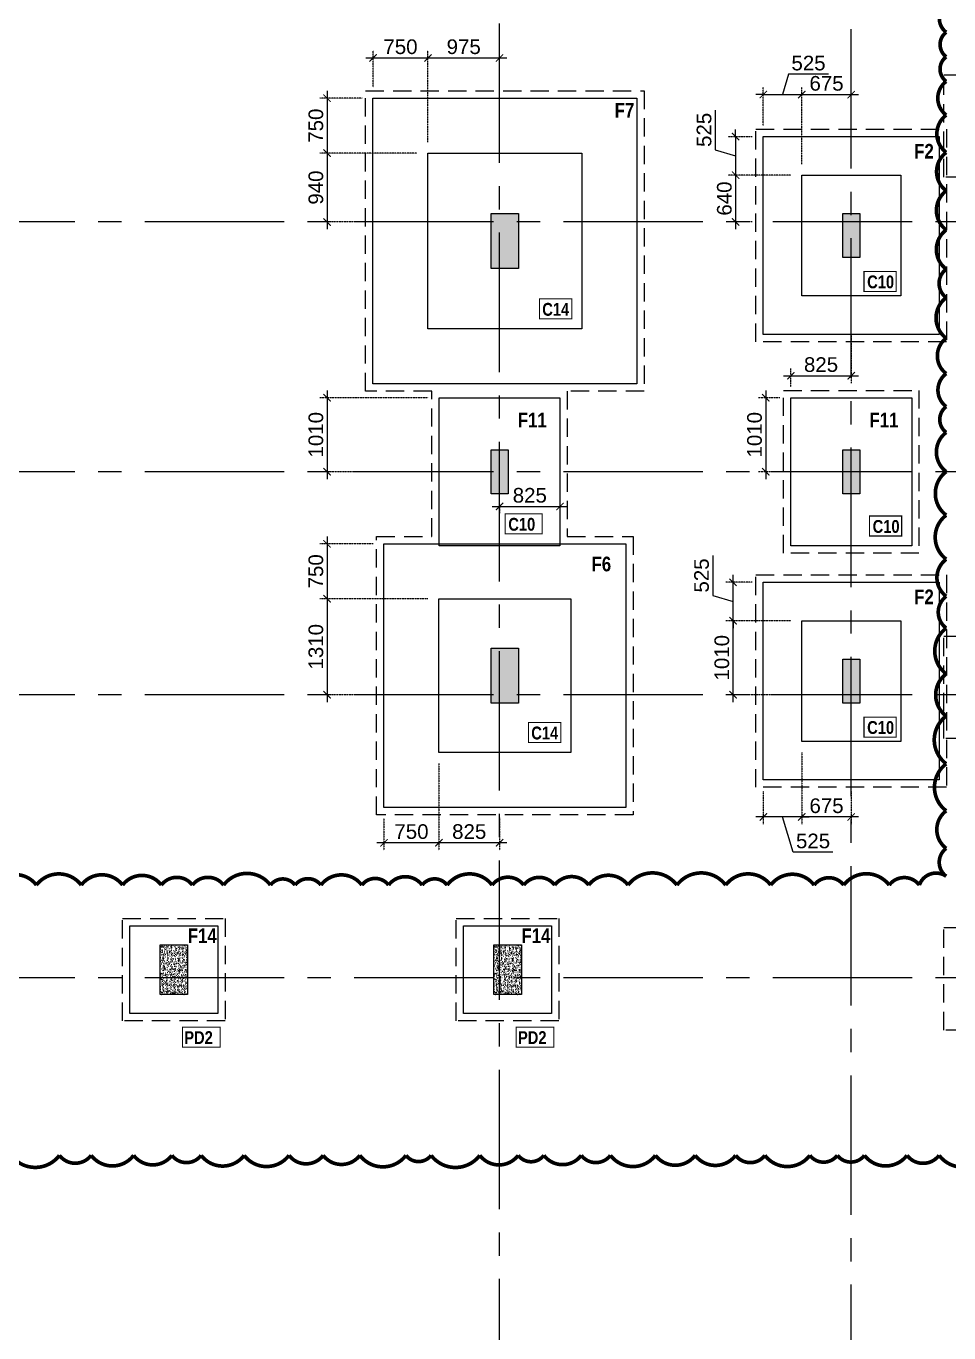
# Model space of a CAD drawing. Header units: millimetres. Extents: x 149548 to 2112824, y -1657616 to -1354760.
# Drawn here: x 1725973 to 1738567, y -1626058 to -1608215 of the extents above; entities that cross this region are included whole.
import ezdxf
from ezdxf.enums import TextEntityAlignment as Align

# ---------------------------------------------------------------- set-up
doc = ezdxf.new("R2010")
doc.units = ezdxf.units.MM
doc.header["$MEASUREMENT"] = 0
doc.header["$PDMODE"] = 98
for name, pattern in [('ACAD_ISO02W100', [15, 12, -3]), ('CENTER2', [28.575, 19.05, -3.175, 3.175, -3.175]), ('HIDDEN', [0.375, 0.25, -0.125])]:
    doc.linetypes.add(name, pattern=pattern)
for name, color, linetype, lineweight in [('CENTER_LINE', 8, 'CENTER2', 25), ('GRID', 252, 'ACAD_ISO02W100', 9), ('s-dm', 171, 'Continuous', 15), ('TXT', 255, 'Continuous', 5)]:
    doc.layers.add(name, color=color, linetype=linetype, lineweight=lineweight)
for name, color, linetype in [('F10', 72, 'Continuous'), ('F11', 220, 'Continuous'), ('F14', 132, 'Continuous'), ('F2', 30, 'Continuous'), ('F6', 140, 'Continuous'), ('F7', 160, 'Continuous'), ('Footing_#_ST', 1, 'Continuous'), ('Hatch', 8, 'Continuous'), ('Pcc_ST', 6, 'Continuous'), ('STR.COLUMN', 1, 'Continuous')]:
    doc.layers.add(name, color=color, linetype=linetype)
doc.styles.add('G2-TEXT', font='ARIALNB.TTF', dxfattribs={"height": 2.5})
doc.styles.add('G3-TEXT', font='ARIALNB.TTF', dxfattribs={"height": 3})
doc.styles.get("Standard").update_dxf_attribs({"font": 'arial.ttf'})
doc.dimstyles.new('Dim 1_100', dxfattribs={"dimscale": 100, "dimtxt": 2, "dimasz": 1, "dimexe": 1, "dimexo": 1.5, "dimgap": 0.5, "dimtad": 1, "dimdec": 0, "dimrnd": 5, "dimzin": 0, "dimdsep": 46, "dimtxsty": 'Standard', "dimblk": 'ARCHTICK', "dimcen": 0, "dimdle": 1, "dimclrd": 256, "dimclre": 256, "dimclrt": 256, "dimadec": 0, "dimazin": 0, "dimtfac": 0.8, "dimtdec": 0, "dimtmove": 1, "dimatfit": 0, "dimfxl": 1.5, "dimtolj": 1, "dimtzin": 0, "dimlwd": -1, "dimlwe": -1, "dimarcsym": 1})

# ---------------------------------------------------------------- blocks, each defined once
blk = doc.blocks.new('FIRST FLOOR COLUMNS')
at = {"layer": 'CENTER_LINE', "ltscale": 100}
for p, q in [((56005, -28128), (56005, 17663)), ((60805, -28206), (60805, 17638)), ((90214, -11790), (-4699, -11790)), ((90214, -15202), (-4737, -15202)), ((90214, -18245), (-4699, -18245)), ((90214, -22110), (-4699, -22110))]:
    blk.add_line(p, q, dxfattribs=at)
blk = doc.blocks.new('Through Column')
at = {"layer": 'STR.COLUMN', "transparency": 33554687}
h = blk.add_hatch(color=256, dxfattribs=at)
h.dxf.hatch_style = 1
h.paths.add_polyline_path([(1978593, -1509294), (1978968, -1509294), (1978968, -1508544), (1978593, -1508544)])
h = blk.add_hatch(color=256, dxfattribs=at)
h.dxf.hatch_style = 1
h.paths.add_polyline_path([(1983393, -1508544), (1983393, -1509144), (1983623, -1509144), (1983623, -1508544)])
h = blk.add_hatch(color=256, dxfattribs=at)
h.dxf.hatch_style = 1
h.paths.add_polyline_path([(1978593, -1511771), (1978593, -1512371), (1978823, -1512371), (1978823, -1511771)])
h = blk.add_hatch(color=256, dxfattribs=at)
h.dxf.hatch_style = 1
h.paths.add_polyline_path([(1983393, -1511771), (1983393, -1512371), (1983623, -1512371), (1983623, -1511771)])
h = blk.add_hatch(color=256, dxfattribs=at)
h.dxf.hatch_style = 1
h.paths.add_polyline_path([(1978593, -1515229), (1978968, -1515229), (1978968, -1514479), (1978593, -1514479)])
h = blk.add_hatch(color=256, dxfattribs=at)
h.dxf.hatch_style = 1
h.paths.add_polyline_path([(1983393, -1514629), (1983393, -1515229), (1983623, -1515229), (1983623, -1514629)])
at = {"layer": 'STR.COLUMN', "color": 5}
for points in [[(1978593, -1508544), (1978968, -1508544), (1978968, -1509294), (1978593, -1509294), (1978593, -1508544)], [(1983393, -1508544), (1983623, -1508544), (1983623, -1509144), (1983393, -1509144), (1983393, -1508544)], [(1978593, -1511771), (1978823, -1511771), (1978823, -1512371), (1978593, -1512371), (1978593, -1511771)], [(1983393, -1511771), (1983623, -1511771), (1983623, -1512371), (1983393, -1512371), (1983393, -1511771)], [(1978593, -1514479), (1978968, -1514479), (1978968, -1515229), (1978593, -1515229), (1978593, -1514479)], [(1983393, -1514629), (1983623, -1514629), (1983623, -1515229), (1983393, -1515229), (1983393, -1514629)]]:
    blk.add_lwpolyline(points, dxfattribs=at)
blk = doc.blocks.new('_ArchTick')
at = {"color": 0, "linetype": 'ByBlock', "const_width": 0.15}
blk.add_lwpolyline([(-0.5, -0.5), (0.5, 0.5)], dxfattribs=at)
blk = doc.blocks.new('*D1392')
at = {"layer": 'Defpoints', "color": 0}
for p in [(1736559, -1609149), (1736034, -1609724), (1736559, -1610249)]:
    blk.add_point(p, dxfattribs=at)
at = {"layer": 's-dm'}
for p, q in [((1736380, -1608872), (1736297, -1609149)), ((1736923, -1608872), (1736380, -1608872)), ((1736034, -1609149), (1735934, -1609149)), ((1736034, -1609149), (1736559, -1609149)), ((1736559, -1609149), (1736659, -1609149))]:
    blk.add_line(p, q, dxfattribs=at)
at = {"layer": 's-dm', "linetype": 'HIDDEN'}
for p, q in [((1736034, -1609574), (1736034, -1609049)), ((1736559, -1610099), (1736559, -1609049))]:
    blk.add_line(p, q, dxfattribs=at)
at = {"layer": 's-dm', "xscale": 100, "yscale": 100, "zscale": 100}
blk.add_blockref('_ArchTick', (1736034, -1609149), dxfattribs=at)
at = {"layer": 's-dm', "xscale": 100, "yscale": 100, "zscale": 100, "rotation": 180}
blk.add_blockref('_ArchTick', (1736559, -1609149), dxfattribs=at)
at = {"layer": 's-dm', "insert": (1736651, -1608720), "char_height": 200, "attachment_point": 5}
blk.add_mtext('\\A1;525', dxfattribs=at)
blk = doc.blocks.new('*D1393')
at = {"layer": 'Defpoints', "color": 0}
for p in [(1737234, -1609149), (1737234, -1609724), (1736559, -1610249)]:
    blk.add_point(p, dxfattribs=at)
at = {"layer": 's-dm', "linetype": 'HIDDEN'}
for p, q in [((1736559, -1610099), (1736559, -1609049)), ((1737234, -1609574), (1737234, -1609049))]:
    blk.add_line(p, q, dxfattribs=at)
at = {"layer": 's-dm'}
blk.add_line((1736459, -1609149), (1737334, -1609149), dxfattribs=at)
at = {"layer": 's-dm', "xscale": 100, "yscale": 100, "zscale": 100, "rotation": 180}
blk.add_blockref('_ArchTick', (1736559, -1609149), dxfattribs=at)
at = {"layer": 's-dm', "xscale": 100, "yscale": 100, "zscale": 100}
blk.add_blockref('_ArchTick', (1737234, -1609149), dxfattribs=at)
at = {"layer": 's-dm', "insert": (1736897, -1608997), "char_height": 200, "attachment_point": 5}
blk.add_mtext('\\A1;675', dxfattribs=at)
blk = doc.blocks.new('*D1394')
at = {"layer": 'Defpoints', "color": 0}
for p in [(1736034, -1609724), (1735656, -1610249), (1736559, -1610249)]:
    blk.add_point(p, dxfattribs=at)
at = {"layer": 's-dm'}
for p, q in [((1735378, -1609360), (1735378, -1609903)), ((1735656, -1609724), (1735656, -1609624)), ((1735656, -1609724), (1735656, -1610249)), ((1735378, -1609903), (1735656, -1609986)), ((1735656, -1610249), (1735656, -1610349))]:
    blk.add_line(p, q, dxfattribs=at)
at = {"layer": 's-dm', "linetype": 'HIDDEN'}
for p, q in [((1735884, -1609724), (1735556, -1609724)), ((1736409, -1610249), (1735556, -1610249))]:
    blk.add_line(p, q, dxfattribs=at)
at = {"layer": 's-dm', "xscale": 100, "yscale": 100, "zscale": 100}
for p, rotation in [((1735656, -1609724), 270), ((1735656, -1610249), 90)]:
    blk.add_blockref('_ArchTick', p, dxfattribs=dict(at, rotation=rotation))
at = {"layer": 's-dm', "insert": (1735226, -1609631), "char_height": 200, "attachment_point": 5, "rotation": 90}
blk.add_mtext('\\A1;525', dxfattribs=at)
blk = doc.blocks.new('*D1395')
at = {"layer": 'Defpoints', "color": 0}
for p in [(1736559, -1610249), (1735656, -1610889), (1736034, -1610889)]:
    blk.add_point(p, dxfattribs=at)
at = {"layer": 's-dm'}
blk.add_line((1735656, -1610149), (1735656, -1610989), dxfattribs=at)
at = {"layer": 's-dm', "linetype": 'HIDDEN'}
for p, q in [((1736409, -1610249), (1735556, -1610249)), ((1735884, -1610889), (1735556, -1610889))]:
    blk.add_line(p, q, dxfattribs=at)
at = {"layer": 's-dm', "xscale": 100, "yscale": 100, "zscale": 100}
for p, rotation in [((1735656, -1610249), 90), ((1735656, -1610889), 270)]:
    blk.add_blockref('_ArchTick', p, dxfattribs=dict(at, rotation=rotation))
at = {"layer": 's-dm', "insert": (1735503, -1610569), "char_height": 200, "attachment_point": 5, "rotation": 90}
blk.add_mtext('\\A1;640', dxfattribs=at)
blk = doc.blocks.new('*D1396')
at = {"layer": 'Defpoints', "color": 0}
for p in [(1737234, -1612280), (1737234, -1612989), (1736409, -1613288)]:
    blk.add_point(p, dxfattribs=at)
at = {"layer": 's-dm', "linetype": 'HIDDEN'}
for p, q in [((1737234, -1612430), (1737234, -1613089)), ((1736409, -1613138), (1736409, -1612889))]:
    blk.add_line(p, q, dxfattribs=at)
at = {"layer": 's-dm'}
blk.add_line((1736309, -1612989), (1737334, -1612989), dxfattribs=at)
at = {"layer": 's-dm', "xscale": 100, "yscale": 100, "zscale": 100, "rotation": 180}
blk.add_blockref('_ArchTick', (1736409, -1612989), dxfattribs=at)
at = {"layer": 's-dm', "xscale": 100, "yscale": 100, "zscale": 100}
blk.add_blockref('_ArchTick', (1737234, -1612989), dxfattribs=at)
at = {"layer": 's-dm', "insert": (1736822, -1612837), "char_height": 200, "attachment_point": 5}
blk.add_mtext('\\A1;825', dxfattribs=at)
blk = doc.blocks.new('*D1397')
at = {"layer": 'Defpoints', "color": 0}
for p in [(1736409, -1613288), (1736067, -1614300), (1736409, -1614300)]:
    blk.add_point(p, dxfattribs=at)
at = {"layer": 's-dm'}
blk.add_line((1736067, -1613188), (1736067, -1614400), dxfattribs=at)
at = {"layer": 's-dm', "linetype": 'HIDDEN'}
for p, q in [((1736259, -1613288), (1735967, -1613288)), ((1736259, -1614300), (1735967, -1614300))]:
    blk.add_line(p, q, dxfattribs=at)
at = {"layer": 's-dm', "xscale": 100, "yscale": 100, "zscale": 100}
for p, rotation in [((1736067, -1613288), 90), ((1736067, -1614300), 270)]:
    blk.add_blockref('_ArchTick', p, dxfattribs=dict(at, rotation=rotation))
at = {"layer": 's-dm', "insert": (1735915, -1613794), "char_height": 200, "attachment_point": 5, "rotation": 90}
blk.add_mtext('\\A1;1010', dxfattribs=at)
blk = doc.blocks.new('*D1399')
at = {"layer": 'Defpoints', "color": 0}
for p in [(1732434, -1614600), (1733259, -1614600), (1733259, -1614774)]:
    blk.add_point(p, dxfattribs=at)
at = {"layer": 's-dm'}
blk.add_line((1732334, -1614774), (1733359, -1614774), dxfattribs=at)
at = {"layer": 's-dm', "linetype": 'HIDDEN'}
for p, q in [((1732434, -1614750), (1732434, -1614874)), ((1733259, -1614750), (1733259, -1614874))]:
    blk.add_line(p, q, dxfattribs=at)
at = {"layer": 's-dm', "xscale": 100, "yscale": 100, "zscale": 100, "rotation": 180}
blk.add_blockref('_ArchTick', (1732434, -1614774), dxfattribs=at)
at = {"layer": 's-dm', "xscale": 100, "yscale": 100, "zscale": 100}
blk.add_blockref('_ArchTick', (1733259, -1614774), dxfattribs=at)
at = {"layer": 's-dm', "insert": (1732847, -1614622), "char_height": 200, "attachment_point": 5}
blk.add_mtext('\\A1;825', dxfattribs=at)
blk = doc.blocks.new('*D1400')
at = {"layer": 'Defpoints', "color": 0}
for p in [(1730707, -1609199), (1730080, -1609949), (1731457, -1609949)]:
    blk.add_point(p, dxfattribs=at)
at = {"layer": 's-dm'}
blk.add_line((1730080, -1609099), (1730080, -1610049), dxfattribs=at)
at = {"layer": 's-dm', "linetype": 'HIDDEN'}
for p, q in [((1730557, -1609199), (1729980, -1609199)), ((1731307, -1609949), (1729980, -1609949))]:
    blk.add_line(p, q, dxfattribs=at)
at = {"layer": 's-dm', "xscale": 100, "yscale": 100, "zscale": 100}
for p, rotation in [((1730080, -1609199), 90), ((1730080, -1609949), 270)]:
    blk.add_blockref('_ArchTick', p, dxfattribs=dict(at, rotation=rotation))
at = {"layer": 's-dm', "insert": (1729928, -1609574), "char_height": 200, "attachment_point": 5, "rotation": 90}
blk.add_mtext('\\A1;750', dxfattribs=at)
blk = doc.blocks.new('*D1401')
at = {"layer": 'Defpoints', "color": 0}
for p in [(1731457, -1609949), (1730080, -1610889), (1730707, -1610889)]:
    blk.add_point(p, dxfattribs=at)
at = {"layer": 's-dm', "linetype": 'HIDDEN'}
for p, q in [((1731307, -1609949), (1729980, -1609949)), ((1730557, -1610889), (1729980, -1610889))]:
    blk.add_line(p, q, dxfattribs=at)
at = {"layer": 's-dm'}
blk.add_line((1730080, -1609849), (1730080, -1610989), dxfattribs=at)
at = {"layer": 's-dm', "xscale": 100, "yscale": 100, "zscale": 100}
for p, rotation in [((1730080, -1609949), 90), ((1730080, -1610889), 270)]:
    blk.add_blockref('_ArchTick', p, dxfattribs=dict(at, rotation=rotation))
at = {"layer": 's-dm', "insert": (1729928, -1610419), "char_height": 200, "attachment_point": 5, "rotation": 90}
blk.add_mtext('\\A1;940', dxfattribs=at)
blk = doc.blocks.new('*D1403')
at = {"layer": 'Defpoints', "color": 0}
for p in [(1731609, -1613288), (1730080, -1614300), (1731609, -1614300)]:
    blk.add_point(p, dxfattribs=at)
at = {"layer": 's-dm'}
blk.add_line((1730080, -1613188), (1730080, -1614400), dxfattribs=at)
at = {"layer": 's-dm', "linetype": 'HIDDEN'}
for p, q in [((1731459, -1613288), (1729980, -1613288)), ((1731459, -1614300), (1729980, -1614300))]:
    blk.add_line(p, q, dxfattribs=at)
at = {"layer": 's-dm', "xscale": 100, "yscale": 100, "zscale": 100}
for p, rotation in [((1730080, -1613288), 90), ((1730080, -1614300), 270)]:
    blk.add_blockref('_ArchTick', p, dxfattribs=dict(at, rotation=rotation))
at = {"layer": 's-dm', "insert": (1729928, -1613794), "char_height": 200, "attachment_point": 5, "rotation": 90}
blk.add_mtext('\\A1;1010', dxfattribs=at)
blk = doc.blocks.new('*D1405')
at = {"layer": 'Defpoints', "color": 0}
for p in [(1730857, -1615284), (1730080, -1616034), (1731607, -1616034)]:
    blk.add_point(p, dxfattribs=at)
at = {"layer": 's-dm', "linetype": 'HIDDEN'}
for p, q in [((1730707, -1615284), (1729980, -1615284)), ((1731457, -1616034), (1729980, -1616034))]:
    blk.add_line(p, q, dxfattribs=at)
at = {"layer": 's-dm'}
blk.add_line((1730080, -1615184), (1730080, -1616134), dxfattribs=at)
at = {"layer": 's-dm', "xscale": 100, "yscale": 100, "zscale": 100}
for p, rotation in [((1730080, -1615284), 90), ((1730080, -1616034), 270)]:
    blk.add_blockref('_ArchTick', p, dxfattribs=dict(at, rotation=rotation))
at = {"layer": 's-dm', "insert": (1729928, -1615659), "char_height": 200, "attachment_point": 5, "rotation": 90}
blk.add_mtext('\\A1;750', dxfattribs=at)
blk = doc.blocks.new('*D1406')
at = {"layer": 'Defpoints', "color": 0}
for p in [(1731607, -1616034), (1730080, -1617344), (1730857, -1617344)]:
    blk.add_point(p, dxfattribs=at)
at = {"layer": 's-dm', "linetype": 'HIDDEN'}
for p, q in [((1731457, -1616034), (1729980, -1616034)), ((1730707, -1617344), (1729980, -1617344))]:
    blk.add_line(p, q, dxfattribs=at)
at = {"layer": 's-dm'}
blk.add_line((1730080, -1615934), (1730080, -1617444), dxfattribs=at)
at = {"layer": 's-dm', "xscale": 100, "yscale": 100, "zscale": 100}
for p, rotation in [((1730080, -1616034), 90), ((1730080, -1617344), 270)]:
    blk.add_blockref('_ArchTick', p, dxfattribs=dict(at, rotation=rotation))
at = {"layer": 's-dm', "insert": (1729928, -1616689), "char_height": 200, "attachment_point": 5, "rotation": 90}
blk.add_mtext('\\A1;1310', dxfattribs=at)
blk = doc.blocks.new('*D1407')
at = {"layer": 'Defpoints', "color": 0}
for p in [(1731457, -1608649), (1730707, -1609199), (1731457, -1609949)]:
    blk.add_point(p, dxfattribs=at)
at = {"layer": 's-dm', "linetype": 'HIDDEN'}
for p, q in [((1730707, -1609049), (1730707, -1608549)), ((1731457, -1609799), (1731457, -1608549))]:
    blk.add_line(p, q, dxfattribs=at)
at = {"layer": 's-dm'}
blk.add_line((1730607, -1608649), (1731557, -1608649), dxfattribs=at)
at = {"layer": 's-dm', "xscale": 100, "yscale": 100, "zscale": 100, "rotation": 180}
blk.add_blockref('_ArchTick', (1730707, -1608649), dxfattribs=at)
at = {"layer": 's-dm', "xscale": 100, "yscale": 100, "zscale": 100}
blk.add_blockref('_ArchTick', (1731457, -1608649), dxfattribs=at)
at = {"layer": 's-dm', "insert": (1731082, -1608497), "char_height": 200, "attachment_point": 5}
blk.add_mtext('\\A1;750', dxfattribs=at)
blk = doc.blocks.new('*D1408')
at = {"layer": 'Defpoints', "color": 0}
for p in [(1732434, -1608649), (1732434, -1609199), (1731457, -1609949)]:
    blk.add_point(p, dxfattribs=at)
at = {"layer": 's-dm', "linetype": 'HIDDEN'}
for p, q in [((1731457, -1609799), (1731457, -1608549)), ((1732434, -1609049), (1732434, -1608549))]:
    blk.add_line(p, q, dxfattribs=at)
at = {"layer": 's-dm'}
blk.add_line((1731357, -1608649), (1732534, -1608649), dxfattribs=at)
at = {"layer": 's-dm', "xscale": 100, "yscale": 100, "zscale": 100, "rotation": 180}
blk.add_blockref('_ArchTick', (1731457, -1608649), dxfattribs=at)
at = {"layer": 's-dm', "xscale": 100, "yscale": 100, "zscale": 100}
blk.add_blockref('_ArchTick', (1732434, -1608649), dxfattribs=at)
at = {"layer": 's-dm', "insert": (1731945, -1608497), "char_height": 200, "attachment_point": 5}
blk.add_mtext('\\A1;975', dxfattribs=at)
blk = doc.blocks.new('*D1409')
at = {"layer": 'Defpoints', "color": 0}
for p in [(1731607, -1618134), (1732434, -1618875), (1731607, -1619366)]:
    blk.add_point(p, dxfattribs=at)
at = {"layer": 's-dm', "linetype": 'HIDDEN'}
for p, q in [((1731607, -1618284), (1731607, -1619466)), ((1732434, -1619025), (1732434, -1619466))]:
    blk.add_line(p, q, dxfattribs=at)
at = {"layer": 's-dm'}
blk.add_line((1732534, -1619366), (1731507, -1619366), dxfattribs=at)
at = {"layer": 's-dm', "xscale": 100, "yscale": 100, "zscale": 100, "rotation": 180}
blk.add_blockref('_ArchTick', (1731607, -1619366), dxfattribs=at)
at = {"layer": 's-dm', "xscale": 100, "yscale": 100, "zscale": 100}
blk.add_blockref('_ArchTick', (1732434, -1619366), dxfattribs=at)
at = {"layer": 's-dm', "insert": (1732020, -1619214), "char_height": 200, "attachment_point": 5}
blk.add_mtext('\\A1;825', dxfattribs=at)
blk = doc.blocks.new('*D1410')
at = {"layer": 'Defpoints', "color": 0}
for p in [(1731607, -1618134), (1730857, -1618884), (1730857, -1619366)]:
    blk.add_point(p, dxfattribs=at)
at = {"layer": 's-dm', "linetype": 'HIDDEN'}
for p, q in [((1731607, -1618284), (1731607, -1619466)), ((1730857, -1619034), (1730857, -1619466))]:
    blk.add_line(p, q, dxfattribs=at)
at = {"layer": 's-dm'}
blk.add_line((1731707, -1619366), (1730757, -1619366), dxfattribs=at)
at = {"layer": 's-dm', "xscale": 100, "yscale": 100, "zscale": 100, "rotation": 180}
blk.add_blockref('_ArchTick', (1730857, -1619366), dxfattribs=at)
at = {"layer": 's-dm', "xscale": 100, "yscale": 100, "zscale": 100}
blk.add_blockref('_ArchTick', (1731607, -1619366), dxfattribs=at)
at = {"layer": 's-dm', "insert": (1731232, -1619214), "char_height": 200, "attachment_point": 5}
blk.add_mtext('\\A1;750', dxfattribs=at)
blk = doc.blocks.new('*D1412')
at = {"layer": 'Defpoints', "color": 0}
for p in [(1735621, -1616334), (1736559, -1616334), (1736559, -1617344)]:
    blk.add_point(p, dxfattribs=at)
at = {"layer": 's-dm'}
blk.add_line((1735621, -1617444), (1735621, -1616234), dxfattribs=at)
at = {"layer": 's-dm', "linetype": 'HIDDEN'}
for p, q in [((1736409, -1616334), (1735521, -1616334)), ((1736409, -1617344), (1735521, -1617344))]:
    blk.add_line(p, q, dxfattribs=at)
at = {"layer": 's-dm', "xscale": 100, "yscale": 100, "zscale": 100}
for p, rotation in [((1735621, -1616334), 90), ((1735621, -1617344), 270)]:
    blk.add_blockref('_ArchTick', p, dxfattribs=dict(at, rotation=rotation))
at = {"layer": 's-dm', "insert": (1735469, -1616839), "char_height": 200, "attachment_point": 5, "rotation": 90}
blk.add_mtext('\\A1;1010', dxfattribs=at)
blk = doc.blocks.new('*D1413')
at = {"layer": 'Defpoints', "color": 0}
for p in [(1735621, -1615809), (1736034, -1615809), (1736559, -1616334)]:
    blk.add_point(p, dxfattribs=at)
at = {"layer": 's-dm'}
for p, q in [((1735344, -1615445), (1735344, -1615988)), ((1735621, -1615809), (1735621, -1615709)), ((1735621, -1616334), (1735621, -1615809)), ((1735344, -1615988), (1735621, -1616071)), ((1735621, -1616334), (1735621, -1616434))]:
    blk.add_line(p, q, dxfattribs=at)
at = {"layer": 's-dm', "linetype": 'HIDDEN'}
for p, q in [((1735884, -1615809), (1735521, -1615809)), ((1736409, -1616334), (1735521, -1616334))]:
    blk.add_line(p, q, dxfattribs=at)
at = {"layer": 's-dm', "xscale": 100, "yscale": 100, "zscale": 100}
for p, rotation in [((1735621, -1615809), 270), ((1735621, -1616334), 90)]:
    blk.add_blockref('_ArchTick', p, dxfattribs=dict(at, rotation=rotation))
at = {"layer": 's-dm', "insert": (1735192, -1615716), "char_height": 200, "attachment_point": 5, "rotation": 90}
blk.add_mtext('\\A1;525', dxfattribs=at)
blk = doc.blocks.new('*D1414')
at = {"layer": 'Defpoints', "color": 0}
for p in [(1736559, -1617984), (1737234, -1618509), (1736559, -1619013)]:
    blk.add_point(p, dxfattribs=at)
at = {"layer": 's-dm', "linetype": 'HIDDEN'}
for p, q in [((1736559, -1618134), (1736559, -1619113)), ((1737234, -1618659), (1737234, -1619113))]:
    blk.add_line(p, q, dxfattribs=at)
at = {"layer": 's-dm'}
blk.add_line((1737334, -1619013), (1736459, -1619013), dxfattribs=at)
at = {"layer": 's-dm', "xscale": 100, "yscale": 100, "zscale": 100, "rotation": 180}
blk.add_blockref('_ArchTick', (1736559, -1619013), dxfattribs=at)
at = {"layer": 's-dm', "xscale": 100, "yscale": 100, "zscale": 100}
blk.add_blockref('_ArchTick', (1737234, -1619013), dxfattribs=at)
at = {"layer": 's-dm', "insert": (1736897, -1618861), "char_height": 200, "attachment_point": 5}
blk.add_mtext('\\A1;675', dxfattribs=at)
blk = doc.blocks.new('*D1415')
at = {"layer": 'Defpoints', "color": 0}
for p in [(1736559, -1617984), (1736034, -1618509), (1736034, -1619013)]:
    blk.add_point(p, dxfattribs=at)
at = {"layer": 's-dm', "linetype": 'HIDDEN'}
for p, q in [((1736559, -1618134), (1736559, -1619113)), ((1736034, -1618659), (1736034, -1619113))]:
    blk.add_line(p, q, dxfattribs=at)
at = {"layer": 's-dm'}
for p, q in [((1736034, -1619013), (1735934, -1619013)), ((1736559, -1619013), (1736034, -1619013)), ((1736441, -1619494), (1736297, -1619013)), ((1736559, -1619013), (1736659, -1619013)), ((1736984, -1619494), (1736441, -1619494))]:
    blk.add_line(p, q, dxfattribs=at)
at = {"layer": 's-dm', "xscale": 100, "yscale": 100, "zscale": 100}
blk.add_blockref('_ArchTick', (1736034, -1619013), dxfattribs=at)
at = {"layer": 's-dm', "xscale": 100, "yscale": 100, "zscale": 100, "rotation": 180}
blk.add_blockref('_ArchTick', (1736559, -1619013), dxfattribs=at)
at = {"layer": 's-dm', "insert": (1736713, -1619342), "char_height": 200, "attachment_point": 5}
blk.add_mtext('\\A1;525', dxfattribs=at)

msp = doc.modelspace()

# ---------------------------------------------------------------- hatches: boundary and pattern name
at = {"layer": 'Hatch'}
h = msp.add_hatch(dxfattribs=at)
h.set_pattern_fill('AR-CONC', color=256, scale=10, angle=180)
h.set_pattern_definition([(230, (-261350.18, -21787.48), (-71.7260183, 6.2752135), [7.5, -82.5]), (175, (-261350.18, -21787.48), (13.8751334, -75.2192134), [6, -66]), (280.4514445, (-261356.155, -21786.96), (-57.8508847, -68.9439991), [6.3740192, -70.1142112]), (226.1842, (-261350.18, -21807.48), (-106.724133, 16.551928), [11.25, -123.75]), (276.6356355, (-261359.07, -21806.1), (-93.4661946, -97.41186), [9.561034, -105.171376]), (171.184164, (-261350.18, -21807.48), (-93.4661945, -97.41186), [9, -99]), (201, (-261360.18, -21802.48), (-59.6907052, 40.261889), [7.5, -82.5]), (146, (-261360.18, -21802.48), (-24.3315332, -72.5150045), [6, -66]), (251.4514447, (-261365.15, -21799.125), (-84.0222377, -32.2531153), [6.374019, -70.1142112]), (217.5, (-261350.178, -21787.48), (-1.21598553, -33.28938538), [0, -65.2, 0, -67, 0, -66.25]), (187.5, (-261350.178, -21787.48), (-26.30695374, -39.4411712), [0, -38.2, 0, -63.7, 0, -25.25]), (147.5, (-261327.878, -21787.48), (-53.38224362, 2.25548717), [0, -25, 0, -78, 0, -103.5]), (137.5, (-261317.88, -21787.48), (-58.3186169, -10.0104982), [0, -32.5, 0, -51.8, 0, -73.5])])
h.paths.add_polyline_path([(1727801.5, -1620761), (1727801.5, -1621436), (1728176.5, -1621436), (1728176.5, -1620761)])
h = msp.add_hatch(dxfattribs=at)
h.set_pattern_fill('AR-CONC', color=256, scale=10, angle=180)
h.set_pattern_definition([(230, (-256795.177, -21787.48), (-71.7260183, 6.2752135), [7.5, -82.5]), (175, (-256795.18, -21787.48), (13.8751334, -75.2192134), [6, -66]), (280.4514445, (-256801.154, -21786.96), (-57.8508847, -68.9439991), [6.3740192, -70.1142112]), (226.1842, (-256795.18, -21807.48), (-106.724133, 16.551928), [11.25, -123.75]), (276.6356355, (-256804.07, -21806.1), (-93.4661946, -97.41186), [9.561034, -105.171376]), (171.184164, (-256795.18, -21807.48), (-93.4661945, -97.41186), [9, -99]), (201, (-256805.177, -21802.48), (-59.6907052, 40.261889), [7.5, -82.5]), (146, (-256805.18, -21802.48), (-24.3315332, -72.5150045), [6, -66]), (251.4514447, (-256810.15, -21799.125), (-84.0222377, -32.2531153), [6.374019, -70.1142112]), (217.5, (-256795.177, -21787.48), (-1.21598553, -33.28938538), [0, -65.2, 0, -67, 0, -66.25]), (187.5, (-256795.177, -21787.48), (-26.30695374, -39.4411712), [0, -38.2, 0, -63.7, 0, -25.25]), (147.5, (-256772.877, -21787.48), (-53.38224362, 2.25548717), [0, -25, 0, -78, 0, -103.5]), (137.5, (-256762.877, -21787.48), (-58.3186169, -10.0104982), [0, -32.5, 0, -51.8, 0, -73.5])])
h.paths.add_polyline_path([(1732356.5, -1620761), (1732356.5, -1621436), (1732731.5, -1621436), (1732731.5, -1620761)])

# ---------------------------------------------------------------- linework, layer by layer
at = {"color": 101, "const_width": 14.8}
for points in [[(1737408, -1611837.7), (1737408, -1611564.1), (1737847.3, -1611564.1), (1737847.3, -1611837.7)], [(1732980.5, -1612212.7), (1732980.5, -1611939.1), (1733419.8, -1611939.1), (1733419.8, -1612212.7)], [(1732510, -1615147.7), (1732510, -1614874.1), (1733014.3, -1614874.1), (1733014.3, -1615147.7)], [(1737483, -1615177.1), (1737483, -1614903.5), (1737922.3, -1614903.5), (1737922.3, -1615177.1)], [(1737408, -1617922.7), (1737408, -1617649.1), (1737847.3, -1617649.1), (1737847.3, -1617922.7)], [(1732830.5, -1617997.7), (1732830.5, -1617724.1), (1733269.8, -1617724.1), (1733269.8, -1617997.7)], [(1728105.6, -1622156.8), (1728105.6, -1621883.2), (1728619.9, -1621883.2), (1728619.9, -1622156.8)], [(1732660.6, -1622156.8), (1732660.6, -1621883.2), (1733174.9, -1621883.2), (1733174.9, -1622156.8)]]:
    msp.add_lwpolyline(points, close=True, dxfattribs=at)
at = {"layer": 'F10', "color": 7, "const_width": 50}
for points in [[(1738530.3, -1607925.3, 0.5), (1738530.3, -1608298.4, 0.5), (1738530.3, -1608633.3, 0.5), (1738530.3, -1608969.6, 0.5), (1738530.3, -1609428.9, 0.5), (1738530.3, -1609939.4, 0.5), (1738530.3, -1610463.1, 0.5), (1738530.3, -1610997.1, 0.5), (1738530.3, -1611532.8, 0.5), (1738530.3, -1611921.5, 0.5), (1738530.3, -1612475.9, 0.5), (1738530.3, -1612959.5, 0.5), (1738530.3, -1613410.2, 0.5), (1738530.3, -1613762.5, 0.5), (1738530.3, -1614298.4, 0.5), (1738530.3, -1614892.9, 0.5), (1738530.3, -1615493.7, 0.5), (1738530.3, -1616000.4, 0.5), (1738530.3, -1616434.3, 0.5), (1738530.3, -1617059.7, 0.5), (1738530.3, -1617635.2, 0.5), (1738530.3, -1618287.2, 0.5), (1738530.3, -1618929.1, 0.5), (1738530.3, -1619442.2, 0.5), (1738530.3, -1619823, 0.5), (1738163.8, -1619943.8, 0.5), (1737752, -1619943.8, 0.5), (1737131.2, -1619943.8, 0.5), (1736728, -1619943.8, 0.5), (1736134.8, -1619943.8, 0.5), (1735520.3, -1619943.8, 0.5), (1734854.7, -1619943.8, 0.5), (1734188.1, -1619943.8, 0.5), (1733650.9, -1619943.8, 0.5), (1733186.8, -1619943.8, 0.5), (1732764.7, -1619943.8, 0.5), (1732332.3, -1619943.8, 0.5), (1731718.9, -1619943.8, 0.5), (1731377.7, -1619943.8, 0.5), (1730919.1, -1619943.8, 0.5), (1730554.8, -1619943.8, 0.5), (1729995.8, -1619943.8, 0.5), (1729643.7, -1619943.8, 0.5), (1729307.4, -1619943.8, 0.5), (1728667.8, -1619943.8, 0.5), (1728242.5, -1619943.8, 0.5), (1727818.2, -1619943.8, 0.5), (1727288.9, -1619943.8, 0.5), (1726725.2, -1619943.8, 0.5), (1726112.7, -1619943.8, 0.5), (1725537.2, -1619943.8, 0.5)], [(1725766.4, -1623633.5, 0.5), (1726427.4, -1623633.5, 0.5), (1726860, -1623633.5, 0.5), (1727439.7, -1623633.5, 0.5), (1727962.1, -1623633.5, 0.5), (1728360.8, -1623633.5, 0.5), (1728947.9, -1623633.5, 0.5), (1729561, -1623633.5, 0.5), (1730026.9, -1623633.5, 0.5), (1730527.2, -1623633.5, 0.5), (1731157.3, -1623633.5, 0.5), (1731499.8, -1623633.5, 0.5), (1732164.6, -1623633.5, 0.5), (1732688.8, -1623633.5, 0.5), (1733039, -1623633.5, 0.5), (1733549.5, -1623633.5, 0.5), (1733947.5, -1623633.5, 0.5), (1734561.8, -1623633.5, 0.5), (1735104.1, -1623633.5, 0.5), (1735656.6, -1623633.5, 0.5), (1736055.9, -1623633.5, 0.5), (1736670, -1623633.5, 0.5), (1737044.4, -1623633.5, 0.5), (1737414.4, -1623633.5, 0.5), (1737995.4, -1623633.5, 0.5), (1738433.4, -1623633.5, 0.5), (1739080.5, -1623633.5, 0.5)]]:
    msp.add_lwpolyline(points, format="xyb", dxfattribs=at)
at = {"layer": 'F11'}
for points in [[(1733259, -1615312.9), (1731609, -1615312.9), (1731609, -1613287.9), (1733259, -1613287.9)], [(1738059, -1615312.9), (1736409, -1615312.9), (1736409, -1613287.9), (1738059, -1613287.9)]]:
    msp.add_lwpolyline(points, close=True, dxfattribs=at)
at = {"layer": 'F14'}
for points in [[(1727389, -1620498.5), (1728589, -1620498.5), (1728589, -1621698.5), (1727389, -1621698.5)], [(1731944, -1620498.5), (1733144, -1620498.5), (1733144, -1621698.5), (1731944, -1621698.5)]]:
    msp.add_lwpolyline(points, close=True, dxfattribs=at)
at = {"layer": 'F2'}
for points in [[(1736034, -1609723.5), (1738434, -1609723.5), (1738434, -1612423.5), (1736034, -1612423.5)], [(1736559, -1610248.5), (1737909, -1610248.5), (1737909, -1611898.5), (1736559, -1611898.5)], [(1736034, -1615808.5), (1738434, -1615808.5), (1738434, -1618508.5), (1736034, -1618508.5)], [(1736559, -1616333.5), (1737909, -1616333.5), (1737909, -1617983.5), (1736559, -1617983.5)]]:
    msp.add_lwpolyline(points, close=True, dxfattribs=at)
at = {"layer": 'F6'}
for points in [[(1730856.5, -1615283.5), (1734156.5, -1615283.5), (1734156.5, -1618883.5), (1730856.5, -1618883.5)], [(1731606.5, -1616033.5), (1733406.5, -1616033.5), (1733406.5, -1618133.5), (1731606.5, -1618133.5)]]:
    msp.add_lwpolyline(points, close=True, dxfattribs=at)
at = {"layer": 'F7'}
for points in [[(1730706.5, -1609198.5), (1734306.5, -1609198.5), (1734306.5, -1613098.5), (1730706.5, -1613098.5)], [(1731456.5, -1609948.5), (1733556.5, -1609948.5), (1733556.5, -1612348.5), (1731456.5, -1612348.5)]]:
    msp.add_lwpolyline(points, close=True, dxfattribs=at)
at = {"layer": 'Pcc_ST', "linetype": 'HIDDEN', "ltscale": 1000}
for points in [[(1738499, -1608878.5), (1739899, -1608878.5), (1739899, -1610278.5), (1738499, -1610278.5)], [(1731509, -1613198.5), (1730606.5, -1613198.5), (1730606.5, -1609098.5), (1734406.5, -1609098.5), (1734406.5, -1613198.5), (1733359, -1613198.5), (1733359, -1615183.5), (1734256.5, -1615183.5), (1734256.5, -1618983.5), (1730756.5, -1618983.5), (1730756.5, -1615183.5), (1731509, -1615183.5)], [(1735934, -1609623.5), (1738534, -1609623.5), (1738534, -1612523.5), (1735934, -1612523.5)], [(1738159, -1615412.9), (1736309, -1615412.9), (1736309, -1613187.9), (1738159, -1613187.9)], [(1735934, -1615708.5), (1738534, -1615708.5), (1738534, -1618608.5), (1735934, -1618608.5)], [(1738499, -1616543.6), (1739899, -1616543.6), (1739899, -1617943.6), (1738499, -1617943.6)], [(1727289, -1620398.5), (1728689, -1620398.5), (1728689, -1621798.5), (1727289, -1621798.5)], [(1731844, -1620398.5), (1733244, -1620398.5), (1733244, -1621798.5), (1731844, -1621798.5)], [(1738499, -1620523.6), (1739899, -1620523.6), (1739899, -1621923.6), (1738499, -1621923.6)]]:
    msp.add_lwpolyline(points, close=True, dxfattribs=at)
at = {"layer": 'STR.COLUMN', "color": 3}
for points in [[(1727801.5, -1620761), (1728176.5, -1620761), (1728176.5, -1621436), (1727801.5, -1621436)], [(1732356.5, -1620761), (1732731.5, -1620761), (1732731.5, -1621436), (1732356.5, -1621436)]]:
    msp.add_lwpolyline(points, close=True, dxfattribs=at)

# ---------------------------------------------------------------- block references
at = {"layer": 'GRID'}
msp.add_blockref('FIRST FLOOR COLUMNS', (1676429, -1599098.5), dxfattribs=at)
at = {"layer": 'STR.COLUMN'}
msp.add_blockref('Through Column', (-246273.5, -102229.3), dxfattribs=at)

# ---------------------------------------------------------------- texts
at = {"layer": 'Footing_#_ST', "style": 'G2-TEXT'}
for s, p in [('F7', (1734139.5, -1609523.1)), ('F2', (1738227.1, -1610082.6)), ('F11', (1732880, -1613754)), ('F11', (1737680, -1613754)), ('F6', (1733823.5, -1615719.1)), ('F2', (1738227.1, -1616167.6)), ('F14', (1728376, -1620796.1)), ('F14', (1732931, -1620796.1))]:
    msp.add_text(s, height=200, dxfattribs=at).set_placement(p, align=Align.BOTTOM_CENTER)
at = {"layer": 'TXT', "style": 'G3-TEXT'}
for s, p in [('C10', (1737451.4, -1611794.3)), ('C14', (1733016.9, -1612169.3)), ('C10', (1732553.4, -1615104.3)), ('C10', (1737526.4, -1615133.7)), ('C14', (1732866.9, -1617954.3)), ('C10', (1737451.4, -1617879.3)), ('PD2', (1728130.5, -1622113.4)), ('PD2', (1732685.5, -1622113.4))]:
    msp.add_text(s, height=175, dxfattribs=at).set_placement(p)

# ---------------------------------------------------------------- dimensions: what is measured, and where the dimension line sits
at = {"layer": 's-dm'}
for base, p1, p2, picture, middle in [((1731456.5, -1608649), (1730706.5, -1609198.5), (1731456.5, -1609948.5), '*D1407', (1731081.5, -1608496.9)), ((1732434.0481461, -1608648.9726609), (1731456.5481461, -1609948.5394639), (1732434.0481461, -1609198.5394639), '*D1408', (1731945.2981461, -1608496.8580634)), ((1736559, -1609149), (1736034, -1609723.5), (1736559, -1610248.5), '*D1392', (1736429.7, -1608719.7)), ((1737234, -1609149), (1736559, -1610248.5), (1737234, -1609723.5), '*D1393', (1736896.5, -1608996.9)), ((1737234, -1612989), (1736409, -1613287.9), (1737234, -1612279.5), '*D1396', (1736821.5, -1612836.9)), ((1733259, -1614773.9), (1732434, -1614600.4), (1733259, -1614600.4), '*D1399', (1732846.5, -1614621.8)), ((1736034, -1619012.7), (1736559, -1617983.5), (1736034, -1618508.5), '*D1415', (1736491, -1619341.9)), ((1736559, -1619012.7), (1737234, -1618508.5), (1736559, -1617983.5), '*D1414', (1736896.5, -1618860.6)), ((1730856.5, -1619365.8), (1731606.5, -1618133.5), (1730856.5, -1618883.5), '*D1410', (1731231.5, -1619213.7)), ((1731606.5481461, -1619365.783163), (1732434.0481461, -1618874.6613135), (1731606.5481461, -1618133.539464), '*D1409', (1732020.2981461, -1619213.6685654))]:
    dim = msp.add_linear_dim(base=base, p1=p1, p2=p2, dimstyle='Dim 1_100', dxfattribs=at)
    dim.commit()
    dim.dimension.update_dxf_attribs({"geometry": picture, "text_midpoint": middle})
for base, p1, p2, picture, middle in [((1730080, -1609948.5), (1730706.5, -1609198.5), (1731456.5, -1609948.5), '*D1400', (1729927.8, -1609573.5)), ((1735655.5, -1610248.5), (1736034, -1609723.5), (1736559, -1610248.5), '*D1394', (1735226.3, -1609852.9)), ((1730080, -1610888.5), (1731456.5, -1609948.5), (1730706.5, -1610888.5), '*D1401', (1729927.8, -1610418.5)), ((1735655.5, -1610888.5), (1736559, -1610248.5), (1736034, -1610888.5), '*D1395', (1735503.4, -1610568.5)), ((1730079.9520552, -1614300.4351278), (1731609.0481461, -1613287.9351278), (1731609.0481461, -1614300.4351278), '*D1403', (1729927.8374577, -1613794.1851278)), ((1736067.2001925, -1614300.4351278), (1736409.0481461, -1613287.9351278), (1736409.0481461, -1614300.4351278), '*D1397', (1735915.0855949, -1613794.1851278)), ((1730080, -1616033.5), (1730856.5, -1615283.5), (1731606.5, -1616033.5), '*D1405', (1729927.8, -1615658.5)), ((1735620.8, -1615808.5), (1736559, -1616333.5), (1736034, -1615808.5), '*D1413', (1735191.6, -1615937.9)), ((1730080, -1617343.5), (1731606.5, -1616033.5), (1730856.5, -1617343.5), '*D1406', (1729927.8, -1616688.5)), ((1735620.8, -1616333.5), (1736559, -1617343.5), (1736559, -1616333.5), '*D1412', (1735468.7, -1616838.5))]:
    dim = msp.add_linear_dim(base=base, p1=p1, p2=p2, angle=90, dimstyle='Dim 1_100', dxfattribs=at)
    dim.commit()
    dim.dimension.update_dxf_attribs({"geometry": picture, "text_midpoint": middle})

doc.saveas('drawing.dxf')
